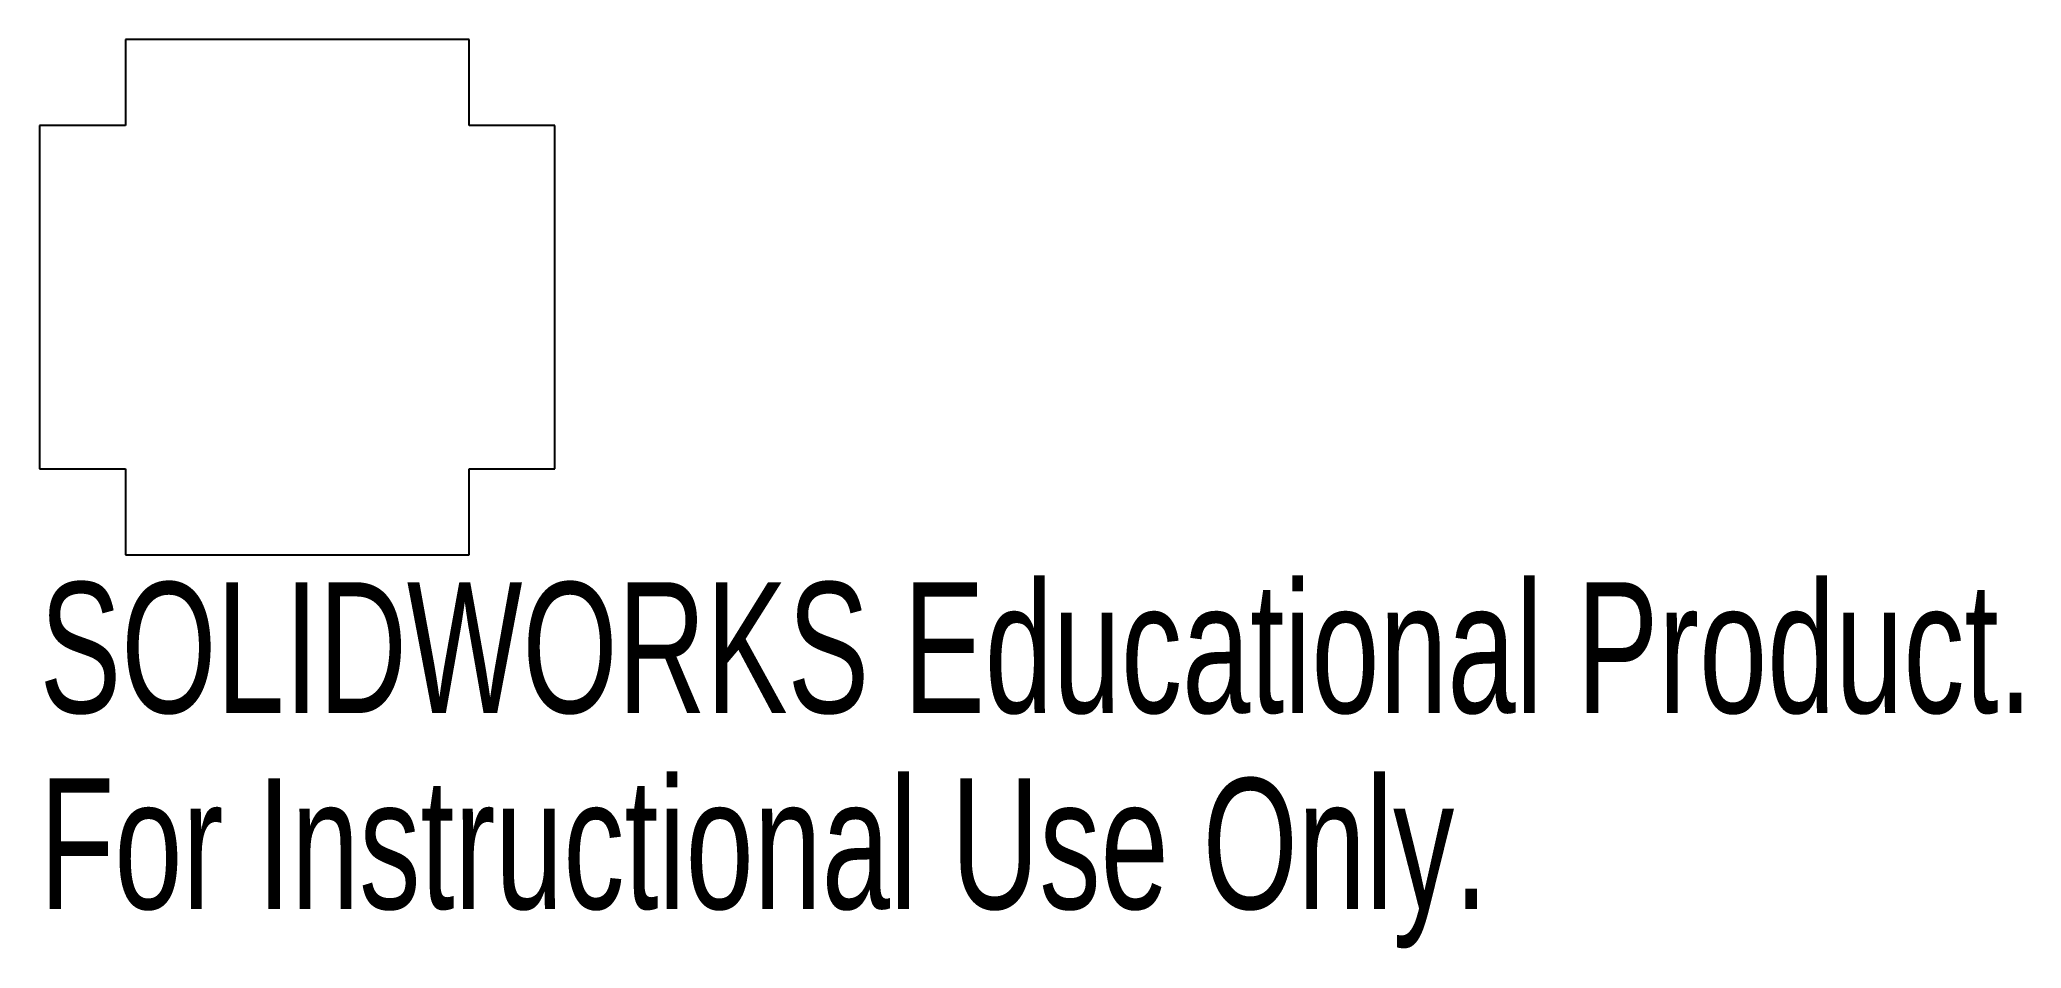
# Model space of a CAD drawing. Header units: millimetres. Extents: x -9.5 to 63.7, y -24.1 to 9.5.
import ezdxf

# ---------------------------------------------------------------- set-up
doc = ezdxf.new("R2010")
doc.units = ezdxf.units.MM
doc.styles.add('SLDTEXTSTYLE0', font='TXT', dxfattribs={"width": 0.7})

msp = doc.modelspace()

# ---------------------------------------------------------------- linework, layer by layer
at = {"color": 7, "linetype": 'Continuous', "lineweight": 25}
for p, q in [((6.35, 9.525), (-6.35, 9.525)), ((-6.35, 9.525), (-6.35, 6.35)), ((6.35, 6.35), (6.35, 9.525)), ((-6.35, 6.35), (-9.525, 6.35)), ((-9.525, 6.35), (-9.525, -6.35)), ((9.525, 6.35), (6.35, 6.35)), ((9.525, -6.35), (9.525, 6.35)), ((-9.525, -6.35), (-6.35, -6.35)), ((-6.35, -6.35), (-6.35, -9.525)), ((6.35, -9.525), (6.35, -6.35)), ((6.35, -6.35), (9.525, -6.35)), ((-6.35, -9.525), (6.35, -9.525))]:
    msp.add_line(p, q, dxfattribs=at)

# ---------------------------------------------------------------- texts
at = {"color": 7, "linetype": 'Continuous', "char_height": 4.83362, "attachment_point": 1, "style": 'SLDTEXTSTYLE0'}
for s, insert in [('SOLIDWORKS Educational Product.', (-9.525, -10.545)), ('For Instructional Use Only.', (-9.525, -17.795))]:
    msp.add_mtext(s, dxfattribs=dict(at, insert=insert))

doc.saveas('drawing.dxf')
